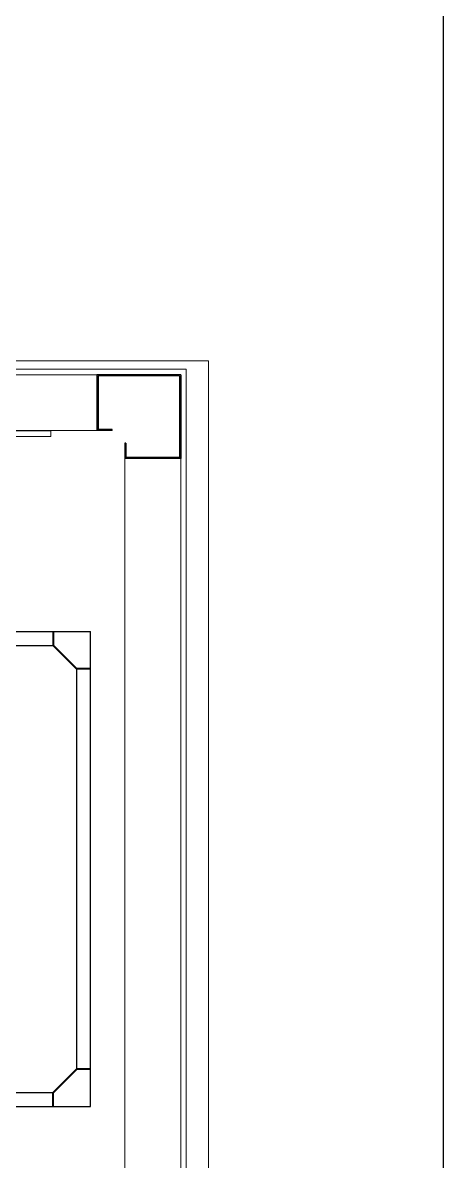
# Model space of a CAD drawing. Header units: millimetres. Extents: x 2552 to 3104, y 1319 to 1450.
# Drawn here: x 2659.509 to 2660.262, y 1390.187 to 1392.225 of the extents above; entities that cross this region are included whole.
import ezdxf

# ---------------------------------------------------------------- set-up
doc = ezdxf.new("R2010")
doc.units = ezdxf.units.MM
doc.linetypes.add('HIDDEN', pattern=[0.375, 0.25, -0.125])
for name, color, linetype, lineweight in [('2H', 1, 'HIDDEN', 15), ('3', 1, 'Continuous', 25), ('AR-ESQ-VT1', 1, 'Continuous', 9), ('P', 1, 'Continuous', 18)]:
    doc.layers.add(name, color=color, linetype=linetype, lineweight=lineweight)
for name, color, linetype in [('47', 1, 'Continuous'), ('ALV', 2, 'Continuous'), ('AR-ELV', 2, 'Continuous'), ('PAREDE', 1, 'Continuous')]:
    doc.layers.add(name, color=color, linetype=linetype)

msp = doc.modelspace()

# ---------------------------------------------------------------- linework, layer by layer
at = {"layer": '2H', "lineweight": 9, "ltscale": 20}
for p in [(2658.0419, 1391.6199), (2659.8419, 1389.9699)]:
    msp.add_line(p, (2659.8419, 1391.6199), dxfattribs=at)
at = {"layer": '3'}
for p, q in [((2659.5632, 1391.1349), (2659.5632, 1391.1099)), ((2659.5645, 1391.1349), (2659.5645, 1391.1104)), ((2659.6306, 1391.0675), (2659.6056, 1391.0675)), ((2659.6306, 1391.0675), (2659.6056, 1391.0675)), ((2659.6306, 1391.0687), (2659.6061, 1391.0687)), ((2659.6306, 1391.0687), (2659.6061, 1391.0687)), ((2659.6306, 1391.0675), (2659.6306, 1391.0687)), ((2659.6306, 1391.0675), (2659.6306, 1391.0687)), ((2659.6306, 1390.3523), (2659.6056, 1390.3523)), ((2659.6306, 1390.3523), (2659.6056, 1390.3523)), ((2659.6306, 1390.351), (2659.6061, 1390.351)), ((2659.6306, 1390.351), (2659.6061, 1390.351)), ((2659.5632, 1390.2849), (2659.5632, 1390.3099)), ((2659.5645, 1390.2849), (2659.5645, 1390.3094)), ((2659.5632, 1390.2849), (2659.5645, 1390.2849))]:
    msp.add_line(p, q, dxfattribs=at)
at = {"layer": '3', "ltscale": 35}
for p, q in [((2659.6056, 1391.0675), (2659.5632, 1391.1099)), ((2659.6061, 1391.0687), (2659.5645, 1391.1104)), ((2659.6056, 1390.3523), (2659.5632, 1390.3099)), ((2659.6061, 1390.351), (2659.5645, 1390.3094))]:
    msp.add_line(p, q, dxfattribs=at)
at = {"layer": '47', "lineweight": 25, "ltscale": 35}
for p, q in [((2659.6419, 1391.5949), (2659.6419, 1391.4949)), ((2659.7919, 1391.5949), (2659.6419, 1391.5949)), ((2659.6439, 1391.5929), (2659.6439, 1391.4969)), ((2659.7899, 1391.5929), (2659.6439, 1391.5929)), ((2659.7899, 1391.5929), (2659.7899, 1391.4469)), ((2659.7919, 1391.5949), (2659.7919, 1391.4449)), ((2659.6695, 1391.4949), (2659.6419, 1391.4949)), ((2659.6695, 1391.4969), (2659.6439, 1391.4969)), ((2659.6695, 1391.4949), (2659.6695, 1391.4969)), ((2659.6939, 1391.4724), (2659.6919, 1391.4724)), ((2659.6919, 1391.4724), (2659.6919, 1391.4449)), ((2659.6939, 1391.4724), (2659.6939, 1391.4469)), ((2659.7899, 1391.4469), (2659.6939, 1391.4469))]:
    msp.add_line(p, q, dxfattribs=at)
at = {"layer": '47'}
for p, q in [((2658.3519, 1391.1349), (2659.6306, 1391.1349)), ((2658.4056, 1391.1099), (2659.5632, 1391.1099)), ((2658.4056, 1390.3099), (2659.5632, 1390.3099)), ((2658.4056, 1390.2849), (2659.6306, 1390.2849))]:
    msp.add_line(p, q, dxfattribs=at)
at = {"layer": '47', "ltscale": 0.5}
for p, q in [((2659.6306, 1391.1349), (2659.6306, 1391.1349)), ((2659.6306, 1390.2849), (2659.6306, 1390.3523))]:
    msp.add_line(p, q, dxfattribs=at)
at = {"layer": 'ALV'}
msp.add_line((2660.2618, 1392.2943), (2660.2618, 1389.4099), dxfattribs=at)
at = {"layer": 'AR-ELV', "lineweight": 13}
for p, q in [((2658.0419, 1391.5949), (2659.6419, 1391.5949)), ((2658.0419, 1391.5949), (2659.6419, 1391.5949)), ((2658.1919, 1391.4949), (2659.6419, 1391.4949)), ((2659.6919, 1391.4449), (2659.6919, 1390.1449)), ((2659.7919, 1391.4449), (2659.7919, 1390.1449)), ((2659.7919, 1391.4449), (2659.7919, 1389.9949)), ((2659.7919, 1391.4449), (2659.7919, 1390.1949))]:
    msp.add_line(p, q, dxfattribs=at)
at = {"layer": 'AR-ESQ-VT1'}
for p, q in [((2659.8019, 1391.6049), (2658.0319, 1391.6049)), ((2659.8019, 1389.9849), (2659.8019, 1391.6049))]:
    msp.add_line(p, q, dxfattribs=at)
at = {"layer": 'P', "linetype": 'Continuous'}
for points in [[(2659.5596, 1391.4944), (2659.3599, 1391.4944)], [(2659.5596, 1391.484), (2659.3599, 1391.484), (2659.3599, 1391.4944)], [(2659.5596, 1391.484), (2659.5596, 1391.4944)]]:
    msp.add_lwpolyline(points, dxfattribs=at)
at = {"layer": 'PAREDE', "lineweight": 25, "ltscale": 35}
for p, q in [((2659.7919, 1391.4449), (2659.6919, 1391.4449)), ((2659.6306, 1391.0538), (2659.6306, 1391.1349)), ((2659.6306, 1391.0675), (2659.6056, 1391.0675)), ((2659.6056, 1391.0675), (2659.6056, 1390.3523)), ((2659.6306, 1391.0425), (2659.6306, 1391.0675)), ((2659.6306, 1390.2849), (2659.6306, 1391.0437)), ((2659.6306, 1390.3523), (2659.6056, 1390.3523))]:
    msp.add_line(p, q, dxfattribs=at)

doc.saveas('drawing.dxf')
